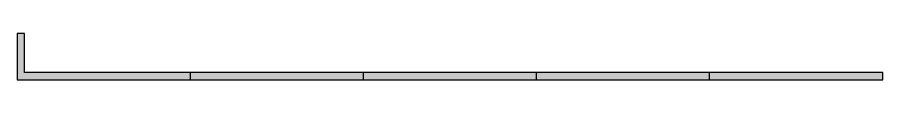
# Model space of a CAD drawing. Header units: millimetres. Extents: x -64292 to 329, y -3854 to 56761.
# Drawn here: x -23282 to -18417, y 25574 to 25833 of the extents above; entities that cross this region are included whole.
import ezdxf

# ---------------------------------------------------------------- set-up
doc = ezdxf.new("R2010")
doc.units = ezdxf.units.MM
doc.header["$MEASUREMENT"] = 0
doc.layers.add('A-WALL-PATT', color=111, linetype='Continuous', lineweight=13)
doc.layers.add('I-WALL', color=2, linetype='Continuous', lineweight=13)

msp = doc.modelspace()

# ---------------------------------------------------------------- hatches: boundary and pattern name
at = {"layer": 'A-WALL-PATT'}
for points in [[(-23281.8, 25573.5), (-23281.8, 25832.8), (-23241.8, 25832.8), (-23241.8, 25573.5)], [(-23241.8, 25573.5), (-23241.8, 25613.5), (-22308.8, 25613.5), (-22308.8, 25573.5), (-22403.7, 25573.5)], [(-22308.8, 25573.5), (-22308.8, 25613.5), (-21335.8, 25613.5), (-21335.8, 25573.5)], [(-21335.8, 25573.5), (-21335.8, 25613.5), (-20362.8, 25613.5), (-20362.8, 25573.5), (-21063.3, 25573.5), (-21265.1, 25573.5)], [(-20362.8, 25573.5), (-20362.8, 25613.5), (-19389.8, 25613.5), (-19389.8, 25573.5), (-19518.7, 25573.5), (-20138.8, 25573.5)], [(-19389.8, 25573.5), (-19389.8, 25613.5), (-18416.8, 25613.5), (-18416.8, 25573.5), (-18585.8, 25573.5), (-18603.3, 25573.5)]]:
    msp.add_hatch(color=256, dxfattribs=at).paths.add_polyline_path(points)

# ---------------------------------------------------------------- linework, layer by layer
at = {"layer": 'I-WALL', "lineweight": 30}
for p, q in [((-23281.8, 25832.8), (-23281.8, 25573.5)), ((-23241.8, 25832.8), (-23281.8, 25832.8)), ((-23241.8, 25613.5), (-23241.8, 25832.8)), ((-18416.8, 25613.5), (-23241.8, 25613.5)), ((-22308.8, 25573.5), (-22308.8, 25613.5)), ((-21335.8, 25573.5), (-21335.8, 25613.5)), ((-20362.8, 25573.5), (-20362.8, 25613.5)), ((-19389.8, 25573.5), (-19389.8, 25613.5)), ((-18416.8, 25573.5), (-18416.8, 25613.5)), ((-23281.8, 25573.5), (-18416.8, 25573.5))]:
    msp.add_line(p, q, dxfattribs=at)

doc.saveas('drawing.dxf')
